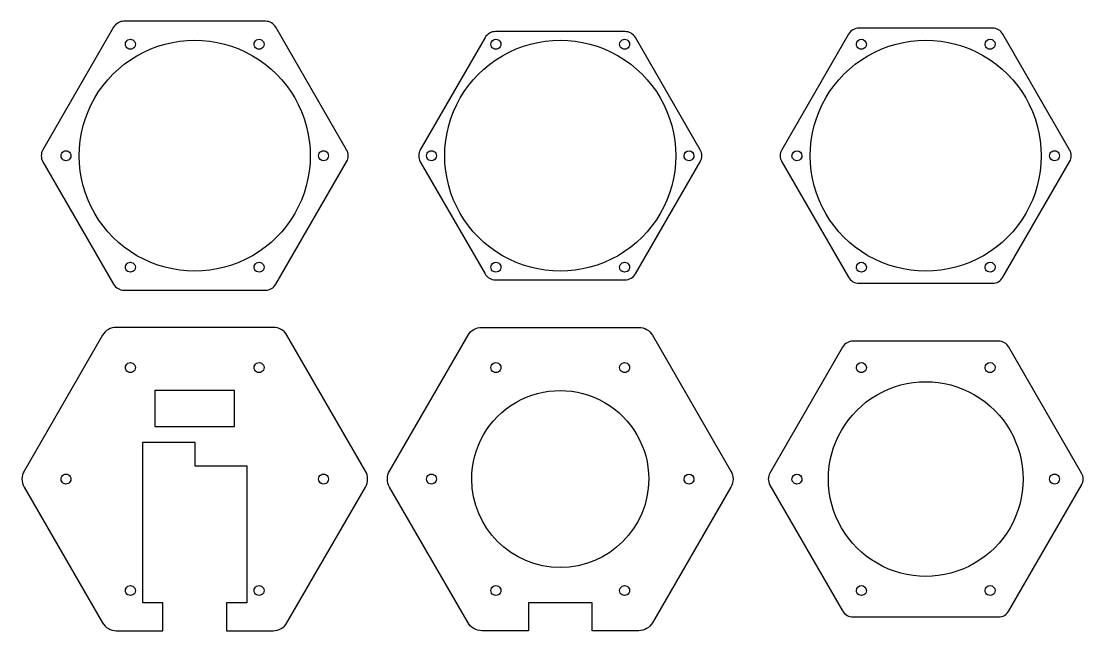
# Model space of a CAD drawing. Extents: x 5 to 967, y 5 to 440.
# Drawn here: x 188.4 to 455.2, y 5 to 158.1 of the extents above; entities that cross this region are included whole.
import ezdxf

# ---------------------------------------------------------------- set-up
doc = ezdxf.new("R2010")
doc.units = 0
doc.layers.get('0').update_dxf_attribs({"linetype": 'CONTINUOUS'})

msp = doc.modelspace()

# ---------------------------------------------------------------- linework, layer by layer
at = {"color": 7}
for p, q in [((249.723901, 158.14031), (214.188003, 158.14031)), ((339.986287, 155.542234), (307.450389, 155.542234)), ((432.248683, 156.408259), (398.712785, 156.408259)), ((217.040953, 152.363921), (217.040953, 152.363921)), ((249.370941, 152.363921), (249.370941, 152.363921)), ((304.852319, 154.042234), (288.584369, 125.865321)), ((308.803339, 152.363921), (308.803339, 152.363921)), ((341.133327, 152.363921), (341.133327, 152.363921)), ((358.852316, 125.865321), (342.584367, 154.042234)), ((400.565724, 152.363921), (400.565724, 152.363921)), ((432.895743, 152.363921), (432.895743, 152.363921)), ((200.875943, 124.365321), (200.875943, 124.365321)), ((252.321971, 92.090331), (270.08992, 122.865321)), ((260.955961, 124.365321), (260.955961, 124.365321)), ((265.53595, 124.365321), (265.53595, 124.365321)), ((292.638329, 124.365321), (292.638329, 124.365321)), ((352.718347, 124.365321), (352.718347, 124.365321)), ((357.298336, 124.365321), (357.298336, 124.365321)), ((384.400715, 124.365321), (384.400715, 124.365321)), ((434.846753, 93.822382), (451.614702, 122.865321)), ((444.480733, 124.365321), (444.480733, 124.365321)), ((449.060722, 124.365321), (449.060722, 124.365321)), ((217.040953, 96.366722), (217.040953, 96.366722)), ((249.370941, 96.366722), (249.370941, 96.366722)), ((308.803339, 96.366722), (308.803339, 96.366722)), ((341.133327, 96.366722), (341.133327, 96.366722)), ((400.565724, 96.366722), (400.565724, 96.366722)), ((432.895743, 96.366722), (432.895743, 96.366722)), ((307.450389, 93.188408), (339.986287, 93.188408)), ((398.712785, 92.322382), (432.248683, 92.322382)), ((214.188003, 90.590331), (249.723901, 90.590331)), ((251.646551, 81.260204), (212.265353, 81.260204)), ((304.027739, 81.260204), (343.408937, 81.260204)), ((208.801253, 79.260205), (189.110654, 45.155089)), ((433.748683, 77.796104), (397.212785, 77.796104)), ((433.748683, 77.796104), (433.748683, 77.796104)), ((217.040953, 71.153687), (217.040953, 71.153687)), ((249.370941, 71.153687), (249.370941, 71.153687)), ((308.803339, 71.153687), (308.803339, 71.153687)), ((341.133327, 71.153687), (341.133327, 71.153687)), ((400.565724, 71.153687), (400.565724, 71.153687)), ((432.895743, 71.153687), (432.895743, 71.153687)), ((241.955951, 65.375088), (221.955952, 65.375088)), ((221.955952, 65.375088), (221.955952, 56.375089)), ((241.955951, 56.375089), (241.955951, 65.375088)), ((221.955952, 56.375089), (241.955951, 56.375089)), ((218.905952, 46.449971), (218.905952, 52.449971)), ((218.905952, 52.449971), (221.905952, 52.449971)), ((221.905952, 52.449971), (231.955952, 52.449971)), ((231.955952, 52.449971), (231.955952, 46.449971)), ((218.905952, 12.049969), (218.905952, 46.449971)), ((231.955952, 46.449971), (245.005951, 46.449971)), ((245.005951, 46.449971), (245.005951, 12.049969)), ((200.875943, 43.155088), (200.875943, 43.155088)), ((265.53595, 43.155088), (265.53595, 43.155088)), ((292.638329, 43.155088), (292.638329, 43.155088)), ((345.938346, 43.155088), (345.938346, 43.155088)), ((357.298336, 43.155088), (357.298336, 43.155088)), ((384.400715, 43.155088), (384.400715, 43.155088)), ((439.920734, 43.155088), (439.920734, 43.155088)), ((449.060722, 43.155088), (449.060722, 43.155088)), ((255.110651, 7.04997), (274.80125, 41.155089)), ((217.040953, 15.156489), (217.040953, 15.156489)), ((249.370941, 15.156489), (249.370941, 15.156489)), ((308.803339, 15.156489), (308.803339, 15.156489)), ((341.133327, 15.156489), (341.133327, 15.156489)), ((400.565724, 15.156489), (400.565724, 15.156489)), ((432.895743, 15.156489), (432.895743, 15.156489)), ((223.955952, 12.049969), (218.905952, 12.049969)), ((223.955952, 5.04997), (223.955952, 12.049969)), ((245.005951, 12.049969), (239.955952, 12.049969)), ((239.955952, 12.049969), (239.955952, 5.04997)), ((315.718338, 12.049969), (315.718338, 5.04997)), ((331.718338, 12.049969), (315.718338, 12.049969)), ((331.718338, 5.04997), (331.718338, 12.049969)), ((212.265353, 5.04997), (223.955952, 5.04997)), ((239.955952, 5.04997), (251.646551, 5.04997)), ((315.718338, 5.04997), (304.027739, 5.04997)), ((343.408937, 5.04997), (331.718338, 5.04997))]:
    msp.add_line(p, q, dxfattribs=at)
for points in [[(214.188003, 158.14031), (213.116205, 158.140311), (212.125822, 157.568515), (211.589923, 156.64031)], [(252.321971, 156.64031), (251.786074, 157.568511), (250.795696, 158.140308), (249.723901, 158.14031)], [(211.589923, 156.64031), (211.589923, 156.64031), (193.821974, 125.865321), (193.821974, 125.865321)], [(270.08992, 125.865321), (270.08992, 125.865321), (252.321971, 156.64031), (252.321971, 156.64031)], [(307.450389, 155.542234), (306.378594, 155.542232), (305.388216, 154.970436), (304.852319, 154.042234)], [(342.584367, 154.042234), (342.048468, 154.970439), (341.058085, 155.542236), (339.986287, 155.542234)], [(396.114705, 154.908259), (396.114705, 154.908259), (379.346755, 125.865321), (379.346755, 125.865321)], [(398.712785, 156.408259), (397.640987, 156.408261), (396.650604, 155.836464), (396.114705, 154.908259)], [(434.846753, 154.908259), (434.310856, 155.836461), (433.320478, 156.408257), (432.248683, 156.408259)], [(451.614702, 125.865321), (451.614702, 125.865321), (434.846753, 154.908259), (434.846753, 154.908259)], [(214.540953, 152.363921), (214.540953, 152.810503), (214.779201, 153.223162), (215.165953, 153.446453)], [(215.165953, 151.28139), (214.779201, 151.504681), (214.540953, 151.917339), (214.540953, 152.363921)], [(215.165953, 153.446453), (215.552704, 153.669744), (216.029201, 153.669744), (216.415953, 153.446453)], [(216.415953, 153.446453), (216.802704, 153.223162), (217.040953, 152.810503), (217.040953, 152.363921)], [(217.040953, 152.363921), (217.040953, 151.917339), (216.802704, 151.504681), (216.415953, 151.28139)], [(217.455962, 149.480056), (226.428593, 154.660407), (237.48333, 154.660407), (246.455961, 149.480056)], [(246.870941, 152.363921), (246.870941, 152.810503), (247.10919, 153.223162), (247.495941, 153.446453)], [(247.495941, 151.28139), (247.10919, 151.504681), (246.870941, 151.917339), (246.870941, 152.363921)], [(247.495941, 153.446453), (247.882693, 153.669744), (248.35919, 153.669744), (248.745941, 153.446453)], [(248.745941, 153.446453), (249.132692, 153.223162), (249.370941, 152.810503), (249.370941, 152.363921)], [(249.370941, 152.363921), (249.370941, 151.917339), (249.132692, 151.504681), (248.745941, 151.28139)], [(306.303339, 152.363921), (306.303339, 152.810503), (306.541587, 153.223162), (306.928339, 153.446453)], [(306.928339, 151.28139), (306.541587, 151.504681), (306.303339, 151.917339), (306.303339, 152.363921)], [(306.928339, 153.446453), (307.31509, 153.669744), (307.791587, 153.669744), (308.178339, 153.446453)], [(308.178339, 153.446453), (308.56509, 153.223162), (308.803339, 152.810503), (308.803339, 152.363921)], [(308.803339, 152.363921), (308.803339, 151.917339), (308.56509, 151.504681), (308.178339, 151.28139)], [(309.218348, 149.480056), (318.190979, 154.660407), (329.245716, 154.660407), (338.218347, 149.480056)], [(338.633327, 152.363921), (338.633327, 152.810503), (338.871576, 153.223162), (339.258327, 153.446453)], [(339.258327, 151.28139), (338.871576, 151.504681), (338.633327, 151.917339), (338.633327, 152.363921)], [(339.258327, 153.446453), (339.645079, 153.669744), (340.121576, 153.669744), (340.508327, 153.446453)], [(340.508327, 153.446453), (340.895078, 153.223162), (341.133327, 152.810503), (341.133327, 152.363921)], [(341.133327, 152.363921), (341.133327, 151.917339), (340.895078, 151.504681), (340.508327, 151.28139)], [(398.065725, 152.363921), (398.065725, 153.054277), (398.625369, 153.613921), (399.315725, 153.613921)], [(398.690725, 151.28139), (398.303973, 151.504681), (398.065725, 151.917339), (398.065725, 152.363921)], [(399.315725, 153.613921), (400.00608, 153.613921), (400.565724, 153.054277), (400.565724, 152.363921)], [(400.565724, 152.363921), (400.565724, 151.917339), (400.327476, 151.504681), (399.940725, 151.28139)], [(400.980734, 149.480056), (409.953365, 154.660407), (421.008102, 154.660407), (429.980733, 149.480056)], [(430.395743, 152.363921), (430.395743, 153.054277), (430.955387, 153.613921), (431.645743, 153.613921)], [(431.020743, 151.28139), (430.633992, 151.504681), (430.395743, 151.917339), (430.395743, 152.363921)], [(431.645743, 153.613921), (432.336099, 153.613921), (432.895743, 153.054277), (432.895743, 152.363921)], [(432.895743, 152.363921), (432.895743, 151.917339), (432.657494, 151.504681), (432.270743, 151.28139)], [(202.955963, 124.365321), (202.955963, 134.726022), (208.483332, 144.299705), (217.455962, 149.480056)], [(216.415953, 151.28139), (216.029201, 151.058099), (215.552704, 151.058099), (215.165953, 151.28139)], [(246.455961, 149.480056), (255.428592, 144.299705), (260.955961, 134.726022), (260.955961, 124.365321)], [(248.745941, 151.28139), (248.35919, 151.058099), (247.882693, 151.058099), (247.495941, 151.28139)], [(294.718349, 124.365321), (294.718349, 134.726022), (300.245718, 144.299705), (309.218348, 149.480056)], [(308.178339, 151.28139), (307.791587, 151.058099), (307.31509, 151.058099), (306.928339, 151.28139)], [(338.218347, 149.480056), (347.190978, 144.299705), (352.718347, 134.726022), (352.718347, 124.365321)], [(340.508327, 151.28139), (340.121576, 151.058099), (339.645079, 151.058099), (339.258327, 151.28139)], [(386.480735, 124.365321), (386.480735, 134.726022), (392.008104, 144.299705), (400.980734, 149.480056)], [(399.940725, 151.28139), (399.553973, 151.058099), (399.077476, 151.058099), (398.690725, 151.28139)], [(429.980733, 149.480056), (438.953364, 144.299705), (444.480733, 134.726022), (444.480733, 124.365321)], [(432.270743, 151.28139), (431.883992, 151.058099), (431.407494, 151.058099), (431.020743, 151.28139)], [(193.821974, 125.865321), (193.286075, 124.937118), (193.286075, 123.793524), (193.821974, 122.865321)], [(198.375943, 124.365321), (198.375943, 124.811903), (198.614192, 125.224561), (199.000943, 125.447852)], [(199.000943, 125.447852), (199.387695, 125.671143), (199.864192, 125.671143), (200.250943, 125.447852)], [(200.250943, 125.447852), (200.637695, 125.224561), (200.875943, 124.811903), (200.875943, 124.365321)], [(263.035951, 124.365321), (263.035951, 124.811903), (263.274199, 125.224561), (263.66095, 125.447852)], [(263.66095, 125.447852), (264.047702, 125.671143), (264.524199, 125.671143), (264.91095, 125.447852)], [(264.91095, 125.447852), (265.297702, 125.224561), (265.53595, 124.811903), (265.53595, 124.365321)], [(270.08992, 122.865321), (270.625819, 123.793524), (270.625819, 124.937118), (270.08992, 125.865321)], [(288.584369, 125.865321), (288.048471, 124.937118), (288.048471, 123.793524), (288.584369, 122.865321)], [(290.138329, 124.365321), (290.138329, 124.811903), (290.376578, 125.224561), (290.763329, 125.447852)], [(290.763329, 125.447852), (291.150081, 125.671143), (291.626578, 125.671143), (292.013329, 125.447852)], [(292.013329, 125.447852), (292.400081, 125.224561), (292.638329, 124.811903), (292.638329, 124.365321)], [(354.798336, 124.365321), (354.798337, 125.055676), (355.357981, 125.61532), (356.048336, 125.61532)], [(356.048336, 125.61532), (356.738692, 125.61532), (357.298336, 125.055676), (357.298336, 124.365321)], [(358.852316, 122.865321), (359.388215, 123.793524), (359.388215, 124.937118), (358.852316, 125.865321)], [(379.346755, 125.865321), (378.810857, 124.937118), (378.810857, 123.793524), (379.346755, 122.865321)], [(381.900715, 124.365321), (381.900715, 125.055676), (382.460359, 125.61532), (383.150715, 125.61532)], [(383.150715, 125.61532), (383.841071, 125.61532), (384.400715, 125.055676), (384.400715, 124.365321)], [(446.560722, 124.365321), (446.560722, 124.811903), (446.798971, 125.224561), (447.185722, 125.447852)], [(447.185722, 125.447852), (447.572474, 125.671143), (448.048971, 125.671143), (448.435722, 125.447852)], [(448.435722, 125.447852), (448.822474, 125.224561), (449.060722, 124.811903), (449.060722, 124.365321)], [(451.614702, 122.865321), (452.150601, 123.793524), (452.150601, 124.937118), (451.614702, 125.865321)], [(193.821974, 122.865321), (193.821974, 122.865321), (211.589923, 92.090331), (211.589923, 92.090331)], [(199.000943, 123.282789), (198.614192, 123.50608), (198.375943, 123.918739), (198.375943, 124.365321)], [(200.250943, 123.282789), (199.864192, 123.059498), (199.387695, 123.059498), (199.000943, 123.282789)], [(200.875943, 124.365321), (200.875943, 123.918739), (200.637695, 123.50608), (200.250943, 123.282789)], [(217.455962, 99.250585), (208.483332, 104.430936), (202.955963, 114.004619), (202.955963, 124.365321)], [(260.955961, 124.365321), (260.955961, 114.004619), (255.428592, 104.430936), (246.455961, 99.250585)], [(263.66095, 123.282789), (263.274199, 123.50608), (263.035951, 123.918739), (263.035951, 124.365321)], [(264.91095, 123.282789), (264.524199, 123.059498), (264.047702, 123.059498), (263.66095, 123.282789)], [(265.53595, 124.365321), (265.53595, 123.918739), (265.297702, 123.50608), (264.91095, 123.282789)], [(288.584369, 122.865321), (288.584369, 122.865321), (304.852319, 94.688408), (304.852319, 94.688408)], [(290.763329, 123.282789), (290.376578, 123.50608), (290.138329, 123.918739), (290.138329, 124.365321)], [(292.013329, 123.282789), (291.626578, 123.059498), (291.150081, 123.059498), (290.763329, 123.282789)], [(292.638329, 124.365321), (292.638329, 123.918739), (292.400081, 123.50608), (292.013329, 123.282789)], [(309.218348, 99.250585), (300.245718, 104.430936), (294.718349, 114.004619), (294.718349, 124.365321)], [(352.718347, 124.365321), (352.718347, 114.004619), (347.190978, 104.430936), (338.218347, 99.250585)], [(342.584367, 94.688408), (342.584367, 94.688408), (358.852316, 122.865321), (358.852316, 122.865321)], [(355.423336, 123.282789), (355.036585, 123.50608), (354.798336, 123.918739), (354.798336, 124.365321)], [(356.673336, 123.282789), (356.286585, 123.059498), (355.810088, 123.059498), (355.423336, 123.282789)], [(357.298336, 124.365321), (357.298336, 123.918739), (357.060088, 123.50608), (356.673336, 123.282789)], [(379.346755, 122.865321), (379.346755, 122.865321), (396.114705, 93.822382), (396.114705, 93.822382)], [(382.525715, 123.282789), (382.138964, 123.50608), (381.900715, 123.918739), (381.900715, 124.365321)], [(383.775715, 123.282789), (383.388964, 123.059498), (382.912467, 123.059498), (382.525715, 123.282789)], [(384.400715, 124.365321), (384.400715, 123.918739), (384.162467, 123.50608), (383.775715, 123.282789)], [(400.980734, 99.250585), (392.008104, 104.430936), (386.480735, 114.004619), (386.480735, 124.365321)], [(444.480733, 124.365321), (444.480733, 114.004619), (438.953364, 104.430936), (429.980733, 99.250585)], [(447.185722, 123.282789), (446.798971, 123.50608), (446.560722, 123.918739), (446.560722, 124.365321)], [(448.435722, 123.282789), (448.048971, 123.059498), (447.572474, 123.059498), (447.185722, 123.282789)], [(449.060722, 124.365321), (449.060722, 123.918739), (448.822474, 123.50608), (448.435722, 123.282789)], [(246.455961, 99.250585), (237.48333, 94.070234), (226.428593, 94.070234), (217.455962, 99.250585)], [(338.218347, 99.250585), (329.245716, 94.070234), (318.190979, 94.070234), (309.218348, 99.250585)], [(429.980733, 99.250585), (421.008102, 94.070234), (409.953365, 94.070234), (400.980734, 99.250585)], [(214.540953, 96.366722), (214.540953, 96.813304), (214.779201, 97.225963), (215.165953, 97.449253)], [(215.165953, 95.28419), (214.779201, 95.507481), (214.540953, 95.92014), (214.540953, 96.366722)], [(215.165953, 97.449253), (215.552704, 97.672544), (216.029201, 97.672544), (216.415953, 97.449253)], [(216.415953, 97.449253), (216.802704, 97.225963), (217.040953, 96.813304), (217.040953, 96.366722)], [(217.040953, 96.366722), (217.040953, 95.92014), (216.802704, 95.507481), (216.415953, 95.28419)], [(246.870941, 96.366722), (246.870941, 96.813304), (247.10919, 97.225963), (247.495941, 97.449253)], [(247.495941, 95.28419), (247.10919, 95.507481), (246.870941, 95.92014), (246.870941, 96.366722)], [(247.495941, 97.449253), (247.882693, 97.672544), (248.35919, 97.672544), (248.745941, 97.449253)], [(248.745941, 97.449253), (249.132692, 97.225963), (249.370941, 96.813304), (249.370941, 96.366722)], [(249.370941, 96.366722), (249.370941, 95.92014), (249.132692, 95.507481), (248.745941, 95.28419)], [(306.303339, 96.366722), (306.303339, 96.813304), (306.541587, 97.225963), (306.928339, 97.449253)], [(306.928339, 95.28419), (306.541587, 95.507481), (306.303339, 95.92014), (306.303339, 96.366722)], [(306.928339, 97.449253), (307.31509, 97.672544), (307.791587, 97.672544), (308.178339, 97.449253)], [(308.178339, 97.449253), (308.56509, 97.225963), (308.803339, 96.813304), (308.803339, 96.366722)], [(308.803339, 96.366722), (308.803339, 95.92014), (308.56509, 95.507481), (308.178339, 95.28419)], [(338.633327, 96.366722), (338.633327, 96.813304), (338.871576, 97.225963), (339.258327, 97.449253)], [(339.258327, 95.28419), (338.871576, 95.507481), (338.633327, 95.92014), (338.633327, 96.366722)], [(339.258327, 97.449253), (339.645079, 97.672544), (340.121576, 97.672544), (340.508327, 97.449253)], [(340.508327, 97.449253), (340.895078, 97.225963), (341.133327, 96.813304), (341.133327, 96.366722)], [(341.133327, 96.366722), (341.133327, 95.92014), (340.895078, 95.507481), (340.508327, 95.28419)], [(398.065725, 96.366722), (398.065725, 97.057078), (398.625369, 97.616721), (399.315725, 97.616721)], [(398.690725, 95.28419), (398.303973, 95.507481), (398.065725, 95.92014), (398.065725, 96.366722)], [(399.315725, 97.616721), (400.00608, 97.616721), (400.565724, 97.057078), (400.565724, 96.366722)], [(400.565724, 96.366722), (400.565724, 95.92014), (400.327476, 95.507481), (399.940725, 95.28419)], [(430.395743, 96.366722), (430.395743, 97.057078), (430.955387, 97.616721), (431.645743, 97.616721)], [(431.020743, 95.28419), (430.633992, 95.507481), (430.395743, 95.92014), (430.395743, 96.366722)], [(431.645743, 97.616721), (432.336099, 97.616721), (432.895743, 97.057078), (432.895743, 96.366722)], [(432.895743, 96.366722), (432.895743, 95.92014), (432.657494, 95.507481), (432.270743, 95.28419)], [(216.415953, 95.28419), (216.029201, 95.060899), (215.552704, 95.060899), (215.165953, 95.28419)], [(248.745941, 95.28419), (248.35919, 95.060899), (247.882693, 95.060899), (247.495941, 95.28419)], [(304.852319, 94.688408), (305.388216, 93.760207), (306.378594, 93.18841), (307.450389, 93.188408)], [(308.178339, 95.28419), (307.791587, 95.060899), (307.31509, 95.060899), (306.928339, 95.28419)], [(340.508327, 95.28419), (340.121576, 95.060899), (339.645079, 95.060899), (339.258327, 95.28419)], [(339.986287, 93.188408), (341.058085, 93.188407), (342.048468, 93.760204), (342.584367, 94.688408)], [(396.114705, 93.822382), (396.650604, 92.894178), (397.640987, 92.322381), (398.712785, 92.322382)], [(399.940725, 95.28419), (399.553973, 95.060899), (399.077476, 95.060899), (398.690725, 95.28419)], [(432.270743, 95.28419), (431.883992, 95.060899), (431.407494, 95.060899), (431.020743, 95.28419)], [(432.248683, 92.322382), (433.320478, 92.322384), (434.310856, 92.894181), (434.846753, 93.822382)], [(211.589923, 92.090331), (212.125822, 91.162127), (213.116205, 90.59033), (214.188003, 90.590331)], [(249.723901, 90.590331), (250.795696, 90.590333), (251.786074, 91.16213), (252.321971, 92.090331)], [(212.265353, 81.260204), (210.836291, 81.260204), (209.515784, 80.497808), (208.801253, 79.260205)], [(255.110651, 79.260205), (254.39612, 80.497808), (253.075613, 81.260204), (251.646551, 81.260204)], [(300.563639, 79.260205), (301.27817, 80.497808), (302.598677, 81.260204), (304.027739, 81.260204)], [(343.408937, 81.260204), (344.837999, 81.260204), (346.158506, 80.497808), (346.873037, 79.260205)], [(274.80125, 45.155089), (274.80125, 45.155089), (255.110651, 79.260205), (255.110651, 79.260205)], [(280.87304, 45.155089), (280.87304, 45.155089), (300.563639, 79.260205), (300.563639, 79.260205)], [(346.873037, 79.260205), (346.873037, 79.260205), (366.563636, 45.155089), (366.563636, 45.155089)], [(397.212785, 77.796104), (396.140987, 77.796105), (395.150604, 77.224308), (394.614705, 76.296104)], [(436.346753, 76.296104), (435.810856, 77.224305), (434.820478, 77.796101), (433.748683, 77.796104)], [(394.614705, 76.296104), (394.614705, 76.296104), (376.346756, 44.655089), (376.346756, 44.655089)], [(454.614702, 44.655089), (454.614702, 44.655089), (436.346753, 76.296104), (436.346753, 76.296104)], [(214.540953, 71.153687), (214.540953, 71.600269), (214.779201, 72.012928), (215.165953, 72.236219)], [(215.165953, 72.236219), (215.552704, 72.45951), (216.029201, 72.45951), (216.415953, 72.236219)], [(216.415953, 72.236219), (216.802704, 72.012928), (217.040953, 71.600269), (217.040953, 71.153687)], [(246.870941, 71.153687), (246.870941, 71.600269), (247.10919, 72.012928), (247.495941, 72.236219)], [(247.495941, 72.236219), (247.882693, 72.45951), (248.35919, 72.45951), (248.745941, 72.236219)], [(248.745941, 72.236219), (249.132692, 72.012928), (249.370941, 71.600269), (249.370941, 71.153687)], [(306.303339, 71.153687), (306.303339, 71.600269), (306.541587, 72.012928), (306.928339, 72.236219)], [(306.928339, 72.236219), (307.31509, 72.45951), (307.791587, 72.45951), (308.178339, 72.236219)], [(308.178339, 72.236219), (308.56509, 72.012928), (308.803339, 71.600269), (308.803339, 71.153687)], [(338.633327, 71.153687), (338.633327, 71.600269), (338.871576, 72.012928), (339.258327, 72.236219)], [(339.258327, 72.236219), (339.645079, 72.45951), (340.121576, 72.45951), (340.508327, 72.236219)], [(340.508327, 72.236219), (340.895078, 72.012928), (341.133327, 71.600269), (341.133327, 71.153687)], [(398.065725, 71.153687), (398.065725, 71.844043), (398.625369, 72.403687), (399.315725, 72.403687)], [(399.315725, 72.403687), (400.00608, 72.403687), (400.565724, 71.844043), (400.565724, 71.153687)], [(430.395743, 71.153687), (430.395743, 71.844043), (430.955387, 72.403687), (431.645743, 72.403687)], [(431.645743, 72.403687), (432.336099, 72.403687), (432.895743, 71.844043), (432.895743, 71.153687)], [(215.165953, 70.071155), (214.779201, 70.294446), (214.540953, 70.707105), (214.540953, 71.153687)], [(216.415953, 70.071155), (216.029201, 69.847864), (215.552704, 69.847864), (215.165953, 70.071155)], [(217.040953, 71.153687), (217.040953, 70.707105), (216.802704, 70.294446), (216.415953, 70.071155)], [(247.495941, 70.071155), (247.10919, 70.294446), (246.870941, 70.707105), (246.870941, 71.153687)], [(248.745941, 70.071155), (248.35919, 69.847864), (247.882693, 69.847864), (247.495941, 70.071155)], [(249.370941, 71.153687), (249.370941, 70.707105), (249.132692, 70.294446), (248.745941, 70.071155)], [(306.928339, 70.071155), (306.541587, 70.294446), (306.303339, 70.707105), (306.303339, 71.153687)], [(308.178339, 70.071155), (307.791587, 69.847864), (307.31509, 69.847864), (306.928339, 70.071155)], [(308.803339, 71.153687), (308.803339, 70.707105), (308.56509, 70.294446), (308.178339, 70.071155)], [(339.258327, 70.071155), (338.871576, 70.294446), (338.633327, 70.707105), (338.633327, 71.153687)], [(340.508327, 70.071155), (340.121576, 69.847864), (339.645079, 69.847864), (339.258327, 70.071155)], [(341.133327, 71.153687), (341.133327, 70.707105), (340.895078, 70.294446), (340.508327, 70.071155)], [(398.690725, 70.071155), (398.303973, 70.294446), (398.065725, 70.707105), (398.065725, 71.153687)], [(399.940725, 70.071155), (399.553973, 69.847864), (399.077476, 69.847864), (398.690725, 70.071155)], [(400.565724, 71.153687), (400.565724, 70.707105), (400.327476, 70.294446), (399.940725, 70.071155)], [(431.020743, 70.071155), (430.633992, 70.294446), (430.395743, 70.707105), (430.395743, 71.153687)], [(432.270743, 70.071155), (431.883992, 69.847864), (431.407494, 69.847864), (431.020743, 70.071155)], [(432.895743, 71.153687), (432.895743, 70.707105), (432.657494, 70.294446), (432.270743, 70.071155)], [(403.260734, 64.320749), (410.822496, 68.686534), (420.138972, 68.686534), (427.700734, 64.320749)], [(312.608349, 62.398171), (319.48324, 66.367391), (327.953456, 66.367391), (334.828347, 62.398171)], [(391.040734, 43.155088), (391.040734, 51.886659), (395.698972, 59.954963), (403.260734, 64.320749)], [(427.700734, 64.320749), (435.262496, 59.954963), (439.920734, 51.886659), (439.920734, 43.155088)], [(301.49835, 43.155088), (301.49835, 51.093529), (305.733458, 58.428951), (312.608349, 62.398171)], [(334.828347, 62.398171), (341.703238, 58.428951), (345.938346, 51.093529), (345.938346, 43.155088)], [(189.110654, 45.155089), (188.396123, 43.917485), (188.396123, 42.392693), (189.110654, 41.155089)], [(198.375943, 43.155088), (198.375943, 43.60167), (198.614192, 44.014329), (199.000943, 44.23762)], [(199.000943, 42.072556), (198.614192, 42.295847), (198.375943, 42.708506), (198.375943, 43.155088)], [(199.000943, 44.23762), (199.387695, 44.460911), (199.864192, 44.460911), (200.250943, 44.23762)], [(200.250943, 44.23762), (200.637695, 44.014329), (200.875943, 43.60167), (200.875943, 43.155088)], [(200.875943, 43.155088), (200.875943, 42.708506), (200.637695, 42.295847), (200.250943, 42.072556)], [(263.035951, 43.155088), (263.035951, 43.60167), (263.274199, 44.014329), (263.66095, 44.23762)], [(263.66095, 42.072556), (263.274199, 42.295847), (263.035951, 42.708506), (263.035951, 43.155088)], [(263.66095, 44.23762), (264.047702, 44.460911), (264.524199, 44.460911), (264.91095, 44.23762)], [(264.91095, 44.23762), (265.297702, 44.014329), (265.53595, 43.60167), (265.53595, 43.155088)], [(265.53595, 43.155088), (265.53595, 42.708506), (265.297702, 42.295847), (264.91095, 42.072556)], [(274.80125, 41.155089), (275.515781, 42.392693), (275.515781, 43.917485), (274.80125, 45.155089)], [(280.87304, 41.155089), (280.158509, 42.392693), (280.158509, 43.917485), (280.87304, 45.155089)], [(290.138329, 43.155088), (290.138329, 43.60167), (290.376578, 44.014329), (290.763329, 44.23762)], [(290.763329, 42.072556), (290.376578, 42.295847), (290.138329, 42.708506), (290.138329, 43.155088)], [(290.763329, 44.23762), (291.150081, 44.460911), (291.626578, 44.460911), (292.013329, 44.23762)], [(292.013329, 44.23762), (292.400081, 44.014329), (292.638329, 43.60167), (292.638329, 43.155088)], [(292.638329, 43.155088), (292.638329, 42.708506), (292.400081, 42.295847), (292.013329, 42.072556)], [(323.718348, 20.935091), (311.446582, 20.935091), (301.49835, 30.883322), (301.49835, 43.155088)], [(345.938346, 43.155088), (345.938345, 30.883322), (335.990114, 20.935091), (323.718348, 20.935091)], [(354.798336, 43.155088), (354.798337, 43.845444), (355.357981, 44.405088), (356.048336, 44.405088)], [(355.423336, 42.072556), (355.036585, 42.295847), (354.798336, 42.708506), (354.798336, 43.155088)], [(356.048336, 44.405088), (356.738692, 44.405088), (357.298336, 43.845444), (357.298336, 43.155088)], [(357.298336, 43.155088), (357.298336, 42.708506), (357.060088, 42.295847), (356.673336, 42.072556)], [(366.563636, 45.155089), (367.278167, 43.917485), (367.278167, 42.392693), (366.563636, 41.155089)], [(376.346756, 44.655089), (375.810857, 43.726886), (375.810857, 42.583292), (376.346756, 41.655089)], [(381.900715, 43.155088), (381.900715, 43.845444), (382.460359, 44.405088), (383.150715, 44.405088)], [(382.525715, 42.072556), (382.138964, 42.295847), (381.900715, 42.708506), (381.900715, 43.155088)], [(383.150715, 44.405088), (383.841071, 44.405088), (384.400715, 43.845444), (384.400715, 43.155088)], [(384.400715, 43.155088), (384.400715, 42.708506), (384.162467, 42.295847), (383.775715, 42.072556)], [(403.260734, 21.989427), (395.698972, 26.355213), (391.040734, 34.423517), (391.040734, 43.155088)], [(439.920734, 43.155088), (439.920734, 34.423517), (435.262496, 26.355213), (427.700734, 21.989427)], [(446.560722, 43.155088), (446.560722, 43.60167), (446.798971, 44.014329), (447.185722, 44.23762)], [(447.185722, 42.072556), (446.798971, 42.295847), (446.560722, 42.708506), (446.560722, 43.155088)], [(447.185722, 44.23762), (447.572474, 44.460911), (448.048971, 44.460911), (448.435722, 44.23762)], [(448.435722, 44.23762), (448.822474, 44.014329), (449.060722, 43.60167), (449.060722, 43.155088)], [(449.060722, 43.155088), (449.060722, 42.708506), (448.822474, 42.295847), (448.435722, 42.072556)], [(454.614702, 41.655089), (455.1506, 42.583292), (455.1506, 43.726886), (454.614702, 44.655089)], [(189.110654, 41.155089), (189.110654, 41.155089), (208.801253, 7.04997), (208.801253, 7.04997)], [(200.250943, 42.072556), (199.864192, 41.849265), (199.387695, 41.849265), (199.000943, 42.072556)], [(264.91095, 42.072556), (264.524199, 41.849265), (264.047702, 41.849265), (263.66095, 42.072556)], [(300.563639, 7.04997), (300.563639, 7.04997), (280.87304, 41.155089), (280.87304, 41.155089)], [(292.013329, 42.072556), (291.626578, 41.849265), (291.150081, 41.849265), (290.763329, 42.072556)], [(366.563636, 41.155089), (366.563636, 41.155089), (346.873037, 7.04997), (346.873037, 7.04997)], [(356.673336, 42.072556), (356.286585, 41.849265), (355.810088, 41.849265), (355.423336, 42.072556)], [(376.346756, 41.655089), (376.346756, 41.655089), (394.614705, 10.01407), (394.614705, 10.01407)], [(383.775715, 42.072556), (383.388964, 41.849265), (382.912467, 41.849265), (382.525715, 42.072556)], [(436.346753, 10.01407), (436.346753, 10.01407), (454.614702, 41.655089), (454.614702, 41.655089)], [(448.435722, 42.072556), (448.048971, 41.849265), (447.572474, 41.849265), (447.185722, 42.072556)], [(427.700734, 21.989427), (420.138972, 17.623642), (410.822496, 17.623642), (403.260734, 21.989427)], [(214.540953, 15.156489), (214.540953, 15.603071), (214.779201, 16.01573), (215.165953, 16.239021)], [(215.165953, 16.239021), (215.552704, 16.462312), (216.029201, 16.462312), (216.415953, 16.239021)], [(216.415953, 16.239021), (216.802704, 16.01573), (217.040953, 15.603071), (217.040953, 15.156489)], [(246.870941, 15.156489), (246.870941, 15.603071), (247.10919, 16.01573), (247.495941, 16.239021)], [(247.495941, 16.239021), (247.882693, 16.462312), (248.35919, 16.462312), (248.745941, 16.239021)], [(248.745941, 16.239021), (249.132692, 16.01573), (249.370941, 15.603071), (249.370941, 15.156489)], [(306.303339, 15.156489), (306.303339, 15.603071), (306.541587, 16.01573), (306.928339, 16.239021)], [(306.928339, 16.239021), (307.31509, 16.462312), (307.791587, 16.462312), (308.178339, 16.239021)], [(308.178339, 16.239021), (308.56509, 16.01573), (308.803339, 15.603071), (308.803339, 15.156489)], [(338.633327, 15.156489), (338.633327, 15.603071), (338.871576, 16.01573), (339.258327, 16.239021)], [(339.258327, 16.239021), (339.645079, 16.462312), (340.121576, 16.462312), (340.508327, 16.239021)], [(340.508327, 16.239021), (340.895078, 16.01573), (341.133327, 15.603071), (341.133327, 15.156489)], [(398.065725, 15.156489), (398.065725, 15.846845), (398.625369, 16.406489), (399.315725, 16.406489)], [(399.315725, 16.406489), (400.00608, 16.406489), (400.565724, 15.846845), (400.565724, 15.156489)], [(430.395743, 15.156489), (430.395743, 15.846845), (430.955387, 16.406489), (431.645743, 16.406489)], [(431.645743, 16.406489), (432.336099, 16.406489), (432.895743, 15.846845), (432.895743, 15.156489)], [(215.165953, 14.073958), (214.779201, 14.297249), (214.540953, 14.709907), (214.540953, 15.156489)], [(216.415953, 14.073958), (216.029201, 13.850667), (215.552704, 13.850667), (215.165953, 14.073958)], [(217.040953, 15.156489), (217.040953, 14.709907), (216.802704, 14.297249), (216.415953, 14.073958)], [(247.495941, 14.073958), (247.10919, 14.297249), (246.870941, 14.709907), (246.870941, 15.156489)], [(248.745941, 14.073958), (248.35919, 13.850667), (247.882693, 13.850667), (247.495941, 14.073958)], [(249.370941, 15.156489), (249.370941, 14.709907), (249.132692, 14.297249), (248.745941, 14.073958)], [(306.928339, 14.073958), (306.541587, 14.297249), (306.303339, 14.709907), (306.303339, 15.156489)], [(308.178339, 14.073958), (307.791587, 13.850667), (307.31509, 13.850667), (306.928339, 14.073958)], [(308.803339, 15.156489), (308.803339, 14.709907), (308.56509, 14.297249), (308.178339, 14.073958)], [(339.258327, 14.073958), (338.871576, 14.297249), (338.633327, 14.709907), (338.633327, 15.156489)], [(340.508327, 14.073958), (340.121576, 13.850667), (339.645079, 13.850667), (339.258327, 14.073958)], [(341.133327, 15.156489), (341.133327, 14.709907), (340.895078, 14.297249), (340.508327, 14.073958)], [(398.690725, 14.073958), (398.303973, 14.297249), (398.065725, 14.709907), (398.065725, 15.156489)], [(399.940725, 14.073958), (399.553973, 13.850667), (399.077476, 13.850667), (398.690725, 14.073958)], [(400.565724, 15.156489), (400.565724, 14.709907), (400.327476, 14.297249), (399.940725, 14.073958)], [(431.020743, 14.073958), (430.633992, 14.297249), (430.395743, 14.709907), (430.395743, 15.156489)], [(432.270743, 14.073958), (431.883992, 13.850667), (431.407494, 13.850667), (431.020743, 14.073958)], [(432.895743, 15.156489), (432.895743, 14.709907), (432.657494, 14.297249), (432.270743, 14.073958)], [(394.614705, 10.01407), (395.150604, 9.085865), (396.140987, 8.514068), (397.212785, 8.51407)], [(397.212785, 8.51407), (397.212785, 8.51407), (433.748683, 8.51407), (433.748683, 8.51407)], [(433.748683, 8.51407), (434.820478, 8.514072), (435.810856, 9.085868), (436.346753, 10.01407)], [(208.801253, 7.04997), (209.515784, 5.812366), (210.836291, 5.04997), (212.265353, 5.04997)], [(251.646551, 5.04997), (253.075613, 5.04997), (254.39612, 5.812366), (255.110651, 7.04997)], [(304.027739, 5.04997), (302.598677, 5.04997), (301.27817, 5.812366), (300.563639, 7.04997)], [(346.873037, 7.04997), (346.158506, 5.812366), (344.837999, 5.04997), (343.408937, 5.04997)]]:
    msp.add_open_spline(points, degree=3, dxfattribs=at)

doc.saveas('drawing.dxf')
